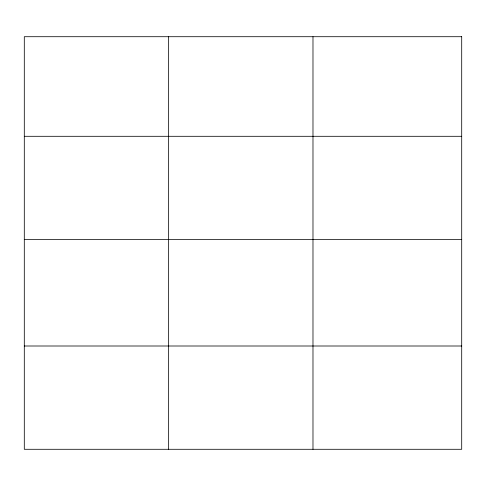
<?xml version="1.0" encoding="UTF-8"?>
<svg xmlns="http://www.w3.org/2000/svg" width="486" height="486" viewBox="0 0 486 486"><rect width="100%" height="100%" fill="white"/><g stroke="black" fill="none" stroke-linecap="round" stroke-linejoin="round"><path stroke-width="0.73" d="M24.3 136.299L461.7 136.299M24.3 239.586L461.7 239.586M24.3 346.002L461.7 346.002M312.984 36.711L312.984 449.289M168.642 36.711L168.642 449.289M461.7 36.711L24.3 36.711L24.3 449.289L461.7 449.289L461.7 36.711"/></g></svg>
